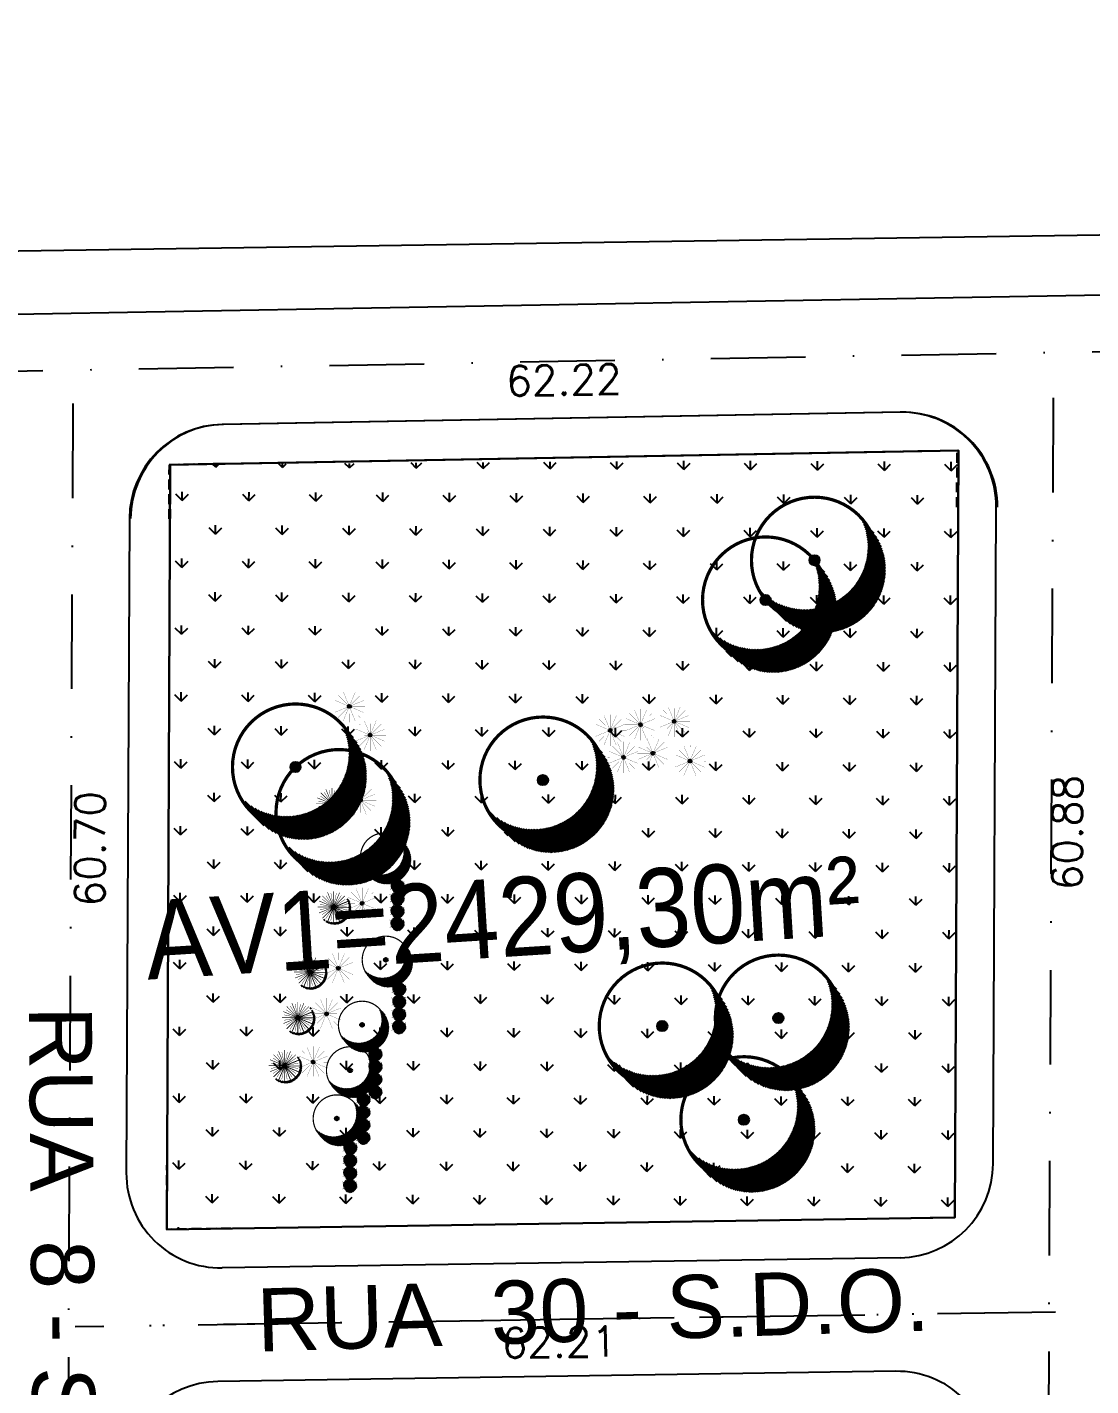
# Model space of a CAD drawing. Header units: millimetres. Extents: x -4430026 to 4783824, y 584 to 9593110.
# Drawn here: x 2059.2 to 2126.7, y 1884.3 to 1970.5 of the extents above; entities that cross this region are included whole.
import ezdxf

# ---------------------------------------------------------------- set-up
doc = ezdxf.new("R2010")
doc.units = ezdxf.units.MM
for name, pattern in [('DASHDOT', [1, 0.5, -0.25, 0, -0.25]), ('DASHED2', [0.375, 0.25, -0.125]), ('HIDDEN', [0.375, 0.25, -0.125]), ('HIDDEN2', [0.1875, 0.125, -0.0625])]:
    doc.linetypes.add(name, pattern=pattern)
for name, color, linetype in [('boundary filipe', 6, 'Continuous'), ('BOUNDARY VERDES', 92, 'Continuous'), ('Calçada', 1, 'Continuous'), ('CANTOS', 9, 'HIDDEN'), ('COTAS', 8, 'Continuous'), ('Nomes de Ruas', 3, 'Continuous'), ('PAI_aDEL', 72, 'Continuous'), ('PAI_aPRA', 72, 'Continuous'), ('PAI_hHEW', 72, 'Continuous'), ('PAI_pEUD', 72, 'Continuous'), ('Parede', 4, 'Continuous'), ('POLIGONAL', 5, 'Continuous'), ('Projeção', 8, 'HIDDEN2'), ('QUADRA', 4, 'Continuous'), ('TRANSPLANTADA RETIRADA', 12, 'Continuous')]:
    doc.layers.add(name, color=color, linetype=linetype)
doc.styles.add('ARIAL', font='arial.ttf', dxfattribs={"height": 0.25})
doc.styles.add('ROMANS', font='romans.shx')
doc.dimstyles.new('BOLA100', dxfattribs={"dimscale": 0, "dimtxt": 1.9, "dimasz": 0.18, "dimexe": 0.18, "dimexo": 0.063, "dimgap": 0, "dimtad": 1, "dimzin": 4, "dimdsep": 46, "dimtxsty": 'ROMANS', "dimcen": 0.09, "dimse1": 1, "dimse2": 1, "dimsd1": 1, "dimsd2": 1, "dimclrt": 256, "dimaunit": 1, "dimadec": 4, "dimazin": 0, "dimtfac": 1.2, "dimtix": 1, "dimtmove": 2, "dimatfit": 3, "dimfxl": 1, "dimtvp": 2, "dimtolj": 1, "dimtzin": 4, "dimarcsym": 0})

# ---------------------------------------------------------------- blocks, each defined once
blk = doc.blocks.new('ÁRVORE PROPOSTA')
h = blk.add_hatch()
h.set_pattern_fill('_USER', color=86, scale=0.1, angle=135, style=0, pattern_type=0)
h.set_pattern_definition([(135, (-5.711749304183968, -5.473342448377267), (-0.07071067811865477, -0.07071067811865475), [])])
h.paths.add_polyline_path([(3.733693777297503, 4.339587767491594, -0.1221331308694917), (4.410318577255339, 1.61087721915915, -0.6818015880626355), (-5.711749304183968, -2.361532240604674, 0.2780158331345322), (-0.5478533480372789, -5.473342448377267, 0.65472501460559)])
h = blk.add_hatch()
h.set_pattern_fill('_USER', color=250, scale=0.1, angle=135, style=0, pattern_type=0)
h.set_pattern_definition([(135, (-4.583360688504172, -6.355571255532368), (-0.07071067811865477, -0.07071067811865475), [])])
h.paths.add_polyline_path([(6.0484811152985, -0.5150504994281135, 0.2047915192642046), (4.243467699661096, 3.70707730625513, -0.6060945436458858), (-0.5478533480372789, -5.473342448377267, -0.1930464130360828), (-4.583360688504172, -3.854949497956127, 0.7340404486873368)])
h = blk.add_hatch(color=1)
h.dxf.hatch_style = 1
h.paths.add_polyline_path([(-1.023574025393461, 0.3671783077271442, 1), (-0.07213267068109552, 0.3671783077271442, 1)])
at = {"color": 98, "linetype": 'DASHED2', "ltscale": 0.5, "const_width": 0.3}
blk.add_lwpolyline([(-0.5478533480372789, 6.207699063831555, 0.9999999999999999), (-0.5478533480372789, -5.473342448377267, 0.9999999999999999), (-0.5478533480372789, 6.207699063831555, -3.167262399809778)], format="xyb", dxfattribs=at)
at = {"color": 1}
blk.add_circle((-0.547853348037278, 0.3671783077271442), 0.4757206773561826, dxfattribs=at)
blk = doc.blocks.new('HERBÁCEA.PROPOSTA')
at = {"linetype": 'Continuous'}
h = blk.add_hatch(color=62, dxfattribs=at)
h.set_gradient(color1=(153, 204, 0), color2=(214, 255, 153), rotation=45, tint=1, name='INVHEMISPHERICAL')
h.paths.add_polyline_path([(1.370730832554238, 1.401545546286798e-11, 1), (-1.370730832522263, 1.401545546286798e-11, 1)])
h = blk.add_hatch()
h.set_pattern_fill('_USER', color=250, scale=0.1, angle=135, style=0, pattern_type=0)
h.set_pattern_definition([(135, (2.347657517208757, -1.373341377209465), (-0.07071067811865477, -0.07071067811865475), [])])
h.paths.add_polyline_path([(1.630143381594891, -0.2464373997073665, 0.2075074498350588), (1.180310555066292, 0.7907863757973763, -0.1486542126403913), (1.420730832454607, 1.321736609050106e-10, -0.6563044809977713), (-0.9708980061399766, -1.037223775372569, 0.7411680364647207)])
h = blk.add_hatch(color=1)
h.dxf.hatch_style = 1
edge = h.paths.add_edge_path()
edge.add_ellipse((4.092726157978177e-12, 1.918465386552271e-12), major_axis=(0.05344804835450918, 0.05344804835450918), ratio=0.9999999994549118, start_angle=274.0370076065344, end_angle=454.0370076065344)
edge.add_ellipse((4.092726157978177e-12, 1.918465386552271e-12), major_axis=(0.05344804835450918, 0.05344804835450918), ratio=0.9999999994549118, start_angle=94.03700760653437, end_angle=274.0370076065344)
at = {"color": 98, "const_width": 0.08539512745788894}
for points in [[(3.410605131648481e-12, 2.245315045001917e-12), (-1.652824297163761, 0.7642446882133243)], [(3.410605131648481e-12, 2.017941369558685e-12), (-1.575721351692437, -0.9126885134436122)], [(3.410605131648481e-12, 2.245315045001917e-12), (-1.523260446510903, 0.3028927026570898)], [(3.410605131648481e-12, 2.017941369558685e-12), (-1.123779047769176, -1.072001412787898)], [(3.410605131648481e-12, 2.131628207280301e-12), (-0.5765647877838092, 1.442095497089753)], [(3.410605131648481e-12, 2.131628207280301e-12), (-0.2604488497665898, 1.802238745956373)], [(3.410605131648481e-12, 3.041122909053229e-12), (1.170220639441823, 1.021102361310767)], [(3.410605131648481e-12, 3.041122909053229e-12), (1.614652016166019, 0.8419008061951843)], [(3.410605131648481e-12, 2.160049916710705e-12), (0.1023823067559988, -1.818080296362496)], [(3.410605131648481e-12, 2.160049916710705e-12), (0.4486838805416937, -1.486858820660075)], [(3.410605131648481e-12, 2.131628207280301e-12), (1.74345344972312, -0.5256121853834941)], [(3.410605131648481e-12, 2.131628207280301e-12), (1.550649187059889, -0.08691073533842086)]]:
    blk.add_lwpolyline(points, dxfattribs=at)
at = {"color": 86, "linetype": 'DASHED2', "const_width": 0.1}
blk.add_lwpolyline([(-0.8658173642270413, 1.126426380345094, 0.8334990166775307), (0.4104475289861966, -1.360150331574204, 1.199761463410221), (-0.8658173642270413, 1.126426380345094, -2.592304421398197)], format="xyb", dxfattribs=at)
at = {"color": 1}
blk.add_circle((4.092726157978177e-12, 1.918465386552271e-12), 0.07558695486553682, dxfattribs=at)
blk = doc.blocks.new('PALMEIRA_PROPOSTA')
at = {"linetype": 'Continuous'}
h = blk.add_hatch(dxfattribs=at)
h.set_pattern_fill('_USER', color=250, scale=0.1680349678048515, angle=315, style=0, pattern_type=0)
h.set_pattern_definition([(315, (-2.759752643576576, -4.606280417879745), (0.1188186652112737, 0.1188186652112736), [])])
h.paths.add_polyline_path([(4.606280417880498, -0.4062804178796711, 0.2167655817345071), (3.166033061457028, 2.759752643582601, -0.1811803007978053), (4.200000000000045, 0, -0.643701983375483), (-2.759752643576576, -3.166033061462272, 0.6932216010114453)])
blk.add_hatch(color=1, dxfattribs=at).paths.add_polyline_path([(-0.4, 0, 1), (0.4, 0, 1)])
at = {"color": 98, "linetype": 'Continuous', "const_width": 0.15}
for points in [[(-1.607270415933272, 3.880294036547411), (-0.1530733729459826, 0.3695518130044917)], [(0, 4.199999999999967), (0, 0.3999999999999986)], [(1.607270415933272, 3.880294036547468), (0.1530733729459826, 0.3695518130045699)], [(-4.200000000000045, -5.684341886080801e-14), (-0.4000000000000909, -5.684341886080801e-14)], [(-3.880294036547411, 1.607270415933158), (-0.3695518130045912, 0.1530733729458476)], [(-2.969848480983501, 2.969848480983444), (-0.2828427124745758, 0.2828427124746327)], [(2.969848480983728, 2.969848480983558), (0.2828427124745758, 0.2828427124746327)], [(3.880294036547639, 1.607270415933669), (0.3695518130043638, 0.1530733729463094)], [(4.200000000000045, -5.684341886080801e-14), (0.4000000000000909, -5.684341886080801e-14)], [(-3.880294036547184, -1.607270415933499), (-0.3695518130043638, -0.1530733729461531)], [(-2.969848480983501, -2.969848480983558), (-0.2828427124745758, -0.2828427124746327)], [(-1.607270415933272, -3.880294036547411), (-0.1530733729459826, -0.3695518130044917)], [(0, -4.199999999999967), (0, -0.3999999999999986)], [(1.607270415933726, -3.880294036547241), (0.1530733729464373, -0.3695518130043425)], [(2.969848480983501, -2.969848480983558), (0.2828427124745758, -0.2828427124746327)], [(3.880294036547639, -1.607270415933101), (0.3695518130045912, -0.1530733729458404)]]:
    blk.add_lwpolyline(points, dxfattribs=at)
at = {"color": 96, "linetype": 'Continuous', "const_width": 0.1}
for points in [[(-0.7218341914597204, 3.628905537491853), (-0.07803612880638866, 0.3923141121612517)], [(0.7218341914597204, 3.628905537491853), (0.07803612880638866, 0.3923141121612517)], [(-3.628905537491846, 0.7218341914596635), (-0.3923141121613298, 0.07803612880633182)], [(-3.076437565519427, 2.055609862172389), (-0.3325878449209085, 0.2222280932077751)], [(-2.055609862172332, 3.07643756551937), (-0.222228093207832, 0.3325878449209654)], [(2.05560986217256, 3.07643756551937), (0.222228093207832, 0.3325878449209654)], [(3.076437565519427, 2.055609862172389), (0.3325878449209085, 0.2222280932078888)], [(3.628905537491846, 0.7218341914596635), (0.3923141121613298, 0.07803612880633182)], [(-3.628905537491846, -0.7218341914597772), (-0.3923141121613298, -0.0780361288064455)], [(-3.076437565519427, -2.055609862172503), (-0.3325878449209085, -0.2222280932078888)], [(-2.055609862172332, -3.076437565519484), (-0.222228093207832, -0.3325878449209654)], [(-0.7218341914597204, -3.628905537491853), (-0.07803612880638866, -0.3923141121612517)], [(0.7218341914597204, -3.628905537491853), (0.07803612880638866, -0.3923141121612517)], [(2.055609862172332, -3.07643756551937), (0.222228093207832, -0.3325878449209654)], [(3.076437565519427, -2.055609862172389), (0.3325878449209085, -0.2222280932077751)], [(3.628905537491846, -0.7218341914597772), (0.3923141121613298, -0.0780361288064455)]]:
    blk.add_lwpolyline(points, dxfattribs=at)
at = {"color": 98, "linetype": 'Continuous', "true_color": 0x001a00, "const_width": 0.15}
for points in [[(4.202124618651624, -0.06979593471066892), (0.4021246186516692, -0.06979593471066892)], [(3.915288052638743, 1.522220272488596), (0.4045458290954684, 0.06802322950123596)], [(-2.920891963595523, -3.022992908696779), (-0.2338861950865976, -0.3359871401878536)], [(-1.542341798166262, -3.9104686694983), (-0.08814475517897336, -0.3997264459553804)], [(0.07054112755872666, -4.199999999999967), (0.07054112755872666, -0.3999999999999986)], [(1.682805993431657, -3.847883843890031), (0.228608950444368, -0.3371416203471327)], [(2.91985880070979, -3.019590013364777), (0.2328530322008646, -0.3325842448558518)], [(3.85491508766404, -1.667666406111209), (0.344172864120992, -0.2134693631239486)]]:
    blk.add_lwpolyline(points, dxfattribs=at)
at = {"color": 1, "linetype": 'Continuous'}
blk.add_circle((0, 0), 0.4, dxfattribs=at)
blk = doc.blocks.new('PALMEIRA RETIRADA')
at = {"layer": 'TRANSPLANTADA RETIRADA', "linetype": 'Continuous'}
blk.add_hatch(color=256, dxfattribs=at).paths.add_polyline_path([(-0.4, 0, 1), (0.4, 0, 1)])
at = {"layer": 'TRANSPLANTADA RETIRADA', "linetype": 'HIDDEN', "const_width": 0.05}
for points in [[(-1.607270415933272, 3.880294036547411), (-0.1530733729459826, 0.3695518130044917)], [(0, 4.199999999999967), (0, 0.3999999999999986)], [(1.607270415933272, 3.880294036547468), (0.1530733729459826, 0.3695518130045699)], [(-4.200000000000045, -5.684341886080801e-14), (-0.4000000000000909, -5.684341886080801e-14)], [(-3.880294036547411, 1.607270415933158), (-0.3695518130045912, 0.1530733729458476)], [(-2.969848480983501, 2.969848480983444), (-0.2828427124745758, 0.2828427124746327)], [(2.969848480983728, 2.969848480983558), (0.2828427124745758, 0.2828427124746327)], [(3.880294036547639, 1.607270415933669), (0.3695518130043638, 0.1530733729463094)], [(4.200000000000045, -5.684341886080801e-14), (0.4000000000000909, -5.684341886080801e-14)], [(-3.880294036547184, -1.607270415933499), (-0.3695518130043638, -0.1530733729461531)], [(-2.969848480983501, -2.969848480983558), (-0.2828427124745758, -0.2828427124746327)], [(-1.607270415933272, -3.880294036547411), (-0.1530733729459826, -0.3695518130044917)], [(0, -4.199999999999967), (0, -0.3999999999999986)], [(1.607270415933726, -3.880294036547241), (0.1530733729464373, -0.3695518130043425)], [(2.969848480983501, -2.969848480983558), (0.2828427124745758, -0.2828427124746327)], [(3.880294036547639, -1.607270415933101), (0.3695518130045912, -0.1530733729458404)]]:
    blk.add_lwpolyline(points, dxfattribs=at)
at = {"layer": 'TRANSPLANTADA RETIRADA', "linetype": 'Continuous'}
blk.add_circle((0, 0), 0.4, dxfattribs=at)
blk = doc.blocks.new('*D14077')
at = {"layer": 'DEFPOINTS', "color": 0, "linetype": 'ByBlock'}
for p in [(2061.83993497901, 1888.040662467366), (2061.057440212556, 1722.859672178157), (2064.657399833249, 1722.84261846297)]:
    blk.add_point(p, dxfattribs=at)
at = {"layer": 'COTAS', "linetype": 'ByBlock', "insert": (2059.189144223064, 1805.460871222767), "char_height": 1.9, "attachment_point": 5, "rotation": 89.72858067890375, "style": 'ROMANS'}
blk.add_mtext('\\A1;165.18', dxfattribs=at)
blk = doc.blocks.new('*D14078')
at = {"layer": 'DEFPOINTS', "color": 0, "linetype": 'ByBlock'}
for p in [(2124.04504066028, 1888.971121527429), (2123.256742310009, 1722.565021947015), (2125.357690879416, 1722.555069341339)]:
    blk.add_point(p, dxfattribs=at)
at = {"layer": 'COTAS', "linetype": 'ByBlock', "insert": (2124.801850713861, 1805.762619417484), "char_height": 1.9, "attachment_point": 5, "rotation": 89.72858067866692, "style": 'ROMANS'}
blk.add_mtext('\\A1;166.41', dxfattribs=at)
blk = doc.blocks.new('*D14079')
at = {"layer": 'DEFPOINTS', "color": 0, "linetype": 'ByBlock'}
for p in [(2062.127458439385, 1948.735521976303), (2061.839934979009, 1888.040662467366), (2063.985517178242, 1888.030498423435)]:
    blk.add_point(p, dxfattribs=at)
at = {"layer": 'COTAS', "linetype": 'ByBlock', "insert": (2063.179289567739, 1918.382428463838), "char_height": 1.9, "attachment_point": 5, "rotation": 89.72858067890476, "style": 'ROMANS'}
blk.add_mtext('\\A1;60.70', dxfattribs=at)
blk = doc.blocks.new('*D14080')
at = {"layer": 'DEFPOINTS', "color": 0, "linetype": 'ByBlock'}
for p in [(2124.333443647608, 1949.851645014367), (2124.04504066028, 1888.971121527429), (2125.994724883668, 1888.961885490645)]:
    blk.add_point(p, dxfattribs=at)
at = {"layer": 'COTAS', "linetype": 'ByBlock', "insert": (2125.18893703664, 1919.406647520052), "char_height": 1.9, "attachment_point": 5, "rotation": 89.72858067866717, "style": 'ROMANS'}
blk.add_mtext('\\A1;60.88', dxfattribs=at)
blk = doc.blocks.new('*D14081')
at = {"layer": 'DEFPOINTS', "color": 0, "linetype": 'ByBlock'}
for p in [(2124.04504066028, 1888.971121527429), (2061.839934979009, 1888.040662467367), (2124.080612989832, 1886.59296152657)]:
    blk.add_point(p, dxfattribs=at)
at = {"layer": 'COTAS', "linetype": 'ByBlock', "insert": (2092.963851713598, 1887.077625738154), "char_height": 1.9, "attachment_point": 5, "rotation": 0.8569618385698224, "style": 'ROMANS'}
blk.add_mtext('\\A1;62.21', dxfattribs=at)
blk = doc.blocks.new('*D14093')
at = {"layer": 'DEFPOINTS', "color": 0, "linetype": 'ByBlock'}
for p in [(2062.127458439385, 1948.735521976306), (1999.921473232629, 1947.619398938269), (2062.169738450427, 1946.379088454367)]:
    blk.add_point(p, dxfattribs=at)
at = {"layer": 'COTAS', "linetype": 'ByBlock', "insert": (2031.049703334973, 1946.770874056091), "char_height": 1.9, "attachment_point": 5, "rotation": 1.0279119967868258, "style": 'ROMANS'}
blk.add_mtext('\\A1;62.22', dxfattribs=at)
blk = doc.blocks.new('*D14094')
at = {"layer": 'DEFPOINTS', "color": 0, "linetype": 'ByBlock'}
for p in [(2124.333443647608, 1949.851645014367), (2062.127458439385, 1948.735521976306), (2124.371499623212, 1947.730633822214)]:
    blk.add_point(p, dxfattribs=at)
at = {"layer": 'COTAS', "linetype": 'ByBlock', "insert": (2093.251464507025, 1948.122419423926), "char_height": 1.9, "attachment_point": 5, "rotation": 1.0279119967839634, "style": 'ROMANS'}
blk.add_mtext('\\A1;62.22', dxfattribs=at)
blk = doc.blocks.new('*D14095')
at = {"layer": 'DEFPOINTS', "color": 0, "linetype": 'ByBlock'}
for p in [(2186.539428855076, 1950.967768052416), (2124.333443647607, 1949.851645014365), (2186.576965631478, 1948.875693901056)]:
    blk.add_point(p, dxfattribs=at)
at = {"layer": 'COTAS', "linetype": 'ByBlock', "insert": (2155.456930515668, 1949.267479502773), "char_height": 1.9, "attachment_point": 5, "rotation": 1.0279119967876145, "style": 'ROMANS'}
blk.add_mtext('\\A1;62.22', dxfattribs=at)
blk = doc.blocks.new('*D14298')
at = {"layer": 'DEFPOINTS', "color": 0, "linetype": 'ByBlock'}
for p in [(2062.127458439384, 1948.735521976306), (2061.869572715537, 1895.479872956349), (2057.085641703416, 1890.812467051304), (2061.839934979009, 1888.040662467366), (2060.025518254082, 1505.025766688873)]:
    blk.add_point(p, dxfattribs=at)
at = {"layer": 'COTAS', "linetype": 'ByBlock', "insert": (2055.205755274801, 1888.069591422199), "char_height": 1.9, "attachment_point": 5, "rotation": 89.75015805110785, "style": 'ROMANS'}
blk.add_mtext('\\A1;179°57\'25"', dxfattribs=at)

msp = doc.modelspace()

# ---------------------------------------------------------------- hatches: boundary and pattern name
at = {"layer": 'BOUNDARY VERDES', "linetype": 'ByBlock'}
h = msp.add_hatch(dxfattribs=at)
h.set_pattern_fill('GRASS', color=256, scale=3, angle=-0.271419311709254, style=0)
h.set_pattern_definition([(89.72858068829075, (1941.829198005186, 1510.438548384654), (-2.11124754344222, 2.131345538752566), [0.5624999999999998, -3.680140688999999]), (44.72858068829074, (1941.829198005186, 1510.438548384654), (-2.111247543999205, 2.131345539314854), [0.5625, -2.4375]), (134.7285806882907, (1941.829198005186, 1510.438548384654), (-2.131345539314854, -2.111247543999205), [0.5625, -2.4375])])
edge = h.paths.add_edge_path()
edge.add_line((2068.463982160672, 1894.240188499503), (2117.863741036671, 1894.979106190256))
edge.add_arc((2114.558209420671, 1896.12952382556), 3.499999999999713, 340.8106712171402, 359.7285806790003)
edge.add_line((2118.058170149533, 1896.112943824754), (2118.280812657891, 1943.111737432453))
edge.add_line((2118.280812657891, 1943.111737432453), (2068.278513877563, 1942.74490470834))
edge.add_line((2068.278513877563, 1942.74490470834), (2068.056579979811, 1895.895695474641))
edge.add_arc((2071.556540708671, 1895.879115473835), 3.499999999997894, 179.7285806790002, 207.9217230108084)

# ---------------------------------------------------------------- linework, layer by layer
at = {"layer": 'boundary filipe', "elevation": 2.439200347918005}
msp.add_lwpolyline([(2068.278513877563, 1942.74490470834), (2118.283325136333, 1943.642109722826), (2118.052812335321, 1894.981934303808), (2068.048708092352, 1894.233976862797), (2068.278513877563, 1942.744904708341)], dxfattribs=at)
at = {"layer": 'Calçada'}
for p, q in [((3074.747983280196, 1970.504917357162, 2.439200347918005), (1674.495186861446, 1945.381058294946, 2.439200347918005)), ((2114.579394695475, 1946.076054796987, 2.439200347918005), (2071.575257013215, 1945.304458484532, 2.439200347918005)), ((2114.658767162933, 1946.077478927465, 2.439200347918005), (2071.654629480674, 1945.30588261501, 2.439200347918005)), ((2120.489671836031, 1898.40108199582, 2.439200347918005), (2120.686964289725, 1940.048597491604, 2.439200347918005)), ((2065.682961254114, 1939.333846895938, 2.439200347918005), (2065.486276833283, 1897.814684311256, 2.439200347918005)), ((2114.579476645974, 1892.430175959923, 2.439200347918005), (2071.575946999324, 1891.786932558337, 2.439200347918005)), ((2114.579476645974, 1892.430175959923, 2.439200347918005), (2071.575946999324, 1891.786932558337, 2.439200347918005)), ((2114.309037366786, 1885.226693881651, 2.439200347918086), (2071.305507720162, 1884.583450490943, 2.439200347918032)), ((2114.309037366786, 1885.226693881651, 2.439200347918086), (2071.305507720162, 1884.583450490943, 2.439200347918032))]:
    msp.add_line(p, q, dxfattribs=at)
for centre, start, end in [((2114.687031613849, 1940.077020350194, 2.439200347918005), 359.7285806782892, 91.02791199677901), ((2114.766404081308, 1940.078444480671, 2.439200347918005), 359.7285806782892, 91.02791199677901), ((2071.682893931589, 1939.305424037739, 2.439200347918005), 91.02791199677901, 179.7285806820412), ((2071.762266399049, 1939.306848168217, 2.439200347918005), 91.02791199677901, 179.7285806820412), ((2114.489739157983, 1898.429504854327, 2.439200347918005), 270.8569618386024, 359.7285806792272), ((2071.486209511332, 1897.786261452742, 2.439200347918005), 179.728580679123, 270.8569618386024), ((2071.486209511332, 1897.786261452742, 2.439200347918005), 179.728580679123, 270.8569618386024), ((2114.398774853261, 1879.227364987223, 2.439200347898124), 359.7285806792272, 90.85696182411415), ((2071.395245206636, 1878.584121596514, 2.439200347898124), 90.85696182411415, 179.728580679123)]:
    msp.add_arc(centre, 5.999999999999999, start, end, dxfattribs=at)
at = {"layer": 'CANTOS', "ltscale": 2.5}
for points, elevation in [([(2118.186992344594, 1940.060440349448), (2118.203952668874, 1943.640685592349), (2114.624243413348, 1943.576457110858)], 2.439200347918005), ([(2118.266364812052, 1940.061864479925), (2118.283325136333, 1943.642109722826), (2114.703615880807, 1943.577881241336)], 2.439200347918005), ([(2071.62010573081, 1942.804860798398), (2068.199141410104, 1942.743480577862), (2068.182933204329, 1939.32200403855)], 2.439200347918005), ([(2071.699478198269, 1942.806284928876), (2068.278513877563, 1942.74490470834), (2068.262305671788, 1939.323428169028)], 2.439200347918005), ([(2072.127738688594, 1894.294990680217), (2068.048708092352, 1894.233976862797), (2068.06802940006, 1898.312614669901)], 5.95428816567549), ([(2118.071387759036, 1898.903119718442), (2118.052812335321, 1894.981934303808), (2114.131276207682, 1894.923276284526)], 6.048404512658452)]:
    msp.add_lwpolyline(points, dxfattribs=dict(at, elevation=elevation))
at = {"layer": 'POLIGONAL', "linetype": 'ByBlock'}
for p, q in [((2143.464450744071, 1957.55694710844, 2.439200347918005), (1830.733362288621, 1952.879121514758, 2.439200347918005)), ((2143.464450744119, 1957.556947108423, 2.439200347918005), (1830.73336228868, 1952.879121514739, 2.439200347918005))]:
    msp.add_line(p, q, dxfattribs=at)
at = {"layer": 'Projeção', "linetype": 'DASHDOT', "ltscale": 12}
for p, q in [((3076.42250599716, 1966.934382844457, 2.439200347918005), (1675.686482339526, 1941.801853538572, 2.439200347918005)), ((2122.22793206717, 1505.387985281361, 2.439200347918005), (2124.333443647614, 1949.851645014363, 2.439200347918005)), ((2060.025518254091, 1505.02576668887, 2.439200347918005), (2062.127458439392, 1948.735521976303, 2.439200347918005)), ((2124.448256287986, 1888.978758223671, 2.439200347918099), (2062.243150606034, 1888.048299179324, 2.43920034791802))]:
    msp.add_line(p, q, dxfattribs=at)
at = {"layer": 'Projeção', "linetype": 'DASHDOT', "ltscale": 15}
msp.add_line((2124.448256287986, 1888.978758223671, 2.439200347918099), (2062.243150606034, 1888.048299179324, 2.43920034791802), dxfattribs=at)
at = {"layer": 'QUADRA', "linetype": 'ByBlock'}
msp.add_line((2114.624243413194, 1943.576457110856, 2.439200347918005), (2071.620105730826, 1942.8048607984, 2.439200347918005), dxfattribs=at)
at = {"layer": 'QUADRA', "linetype": 'ByBlock', "elevation": 2.439200347918005}
msp.add_lwpolyline([(2118.052812335322, 1894.981934303805), (2118.283325136267, 1943.642109722828), (2068.278513877626, 1942.744904708343), (2068.048708092356, 1894.233976862795), (2118.052812335322, 1894.981934303805)], close=True, dxfattribs=at)

# ---------------------------------------------------------------- block references
at = {"xscale": 0.2380952380953897, "yscale": 0.2380952380954113, "zscale": 0.2380952380954113, "rotation": 359.7285806882895}
for p in [(2080.345275615675, 1921.463269715521, 2.439200347918005), (2080.452324045427, 1914.920214638058, 2.439200347918005), (2078.943070810798, 1910.794108659755, 2.439200347918005), (2078.184540549967, 1907.904423041566, 2.439200347918005), (2077.342455222148, 1904.849811541974, 2.439200347918005)]:
    msp.add_blockref('PALMEIRA RETIRADA', p, dxfattribs=at)
at = {"layer": 'PAI_aDEL', "xscale": 0.6848704365638772, "yscale": 0.6848704365656886, "zscale": 0.6848704365638696, "rotation": 359.7285806882847}
for p in [(2109.527527018829, 1936.432363649398, 2.439200347918005), (2106.423179769385, 1933.90985930751, 2.439200347918005), (2076.597803758272, 1923.313192104187, 2.439200347918005), (2092.297814815848, 1922.484453102735, 2.439200347918005), (2079.360381849315, 1920.420414495922, 2.439200347918005), (2099.868513221729, 1906.878075959113, 2.439200347918005), (2107.234669981409, 1907.381361135344, 2.439200347918005), (2105.048864008563, 1900.933522492104, 2.439200347918005)]:
    msp.add_blockref('ÁRVORE PROPOSTA', p, dxfattribs=at)
at = {"layer": 'PAI_aPRA', "xscale": 0.2568264137116242, "yscale": 0.2568264137116785, "zscale": 0.2568264137116785, "rotation": 359.7285806882976}
for p in [(2081.988340990792, 1917.782861399652, 2.439200347918005), (2082.095389420544, 1911.239806322189, 2.439200347918005), (2080.586136185915, 1907.113700343886, 2.439200347918005), (2079.827605925084, 1904.224014725698, 2.439200347918005), (2078.985520597264, 1901.169403226105, 2.439200347918005)]:
    msp.add_blockref('ÁRVORE PROPOSTA', p, dxfattribs=at)
at = {"layer": 'PAI_hHEW', "xscale": 0.2815772227386412, "yscale": 0.2815772227386333, "zscale": 0.2815772227386333, "rotation": 359.7285806882768}
for p in [(2082.669563594969, 1916.052181003415, 2.439200347918005), (2082.665773450098, 1915.252099096521, 2.439200347918005), (2082.661983305226, 1914.452017189627, 2.439200347918005), (2082.658193160355, 1913.651935282735, 2.439200347918005), (2082.776612024722, 1909.509125925953, 2.439200347918005), (2082.77282187985, 1908.709044019059, 2.439200347918005), (2082.765241590108, 1907.108880205273, 2.439200347918005), (2082.769031734979, 1907.908962112165, 2.439200347918005), (2081.267358790093, 1905.383019947649, 2.439200347918005), (2081.263568645221, 1904.582938040755, 2.439200347918005), (2081.259778500349, 1903.782856133862, 2.439200347918005), (2081.255988355478, 1902.982774226969, 2.439200347918005), (2080.508828529261, 1902.49333432946, 2.439200347918005), (2080.50503838439, 1901.693252422566, 2.439200347918005), (2080.501248239519, 1900.893170515673, 2.439200347918005), (2079.666743201442, 1899.438722829869, 2.439200347918005), (2080.497458094647, 1900.093088608781, 2.439200347918005), (2079.662953056571, 1898.638640922975, 2.439200347918005), (2079.659162911698, 1897.838559016081, 2.439200347918005), (2079.655372766827, 1897.038477109189, 2.439200347918005)]:
    msp.add_blockref('HERBÁCEA.PROPOSTA', p, dxfattribs=at)
at = {"layer": 'PAI_pEUD', "color": 2, "xscale": 0.2380952380953897, "yscale": 0.2380952380954113, "zscale": 0.2380952380954113, "rotation": 359.7285806882895}
for p in [(2078.530373644494, 1921.224817850104, 2.439200347918005), (2078.637422074247, 1914.681762772641, 2.439200347918005), (2077.128168839618, 1910.555656794338, 2.439200347918005), (2076.369638578786, 1907.665971176149, 2.439200347918005), (2075.527553250967, 1904.611359676557, 2.439200347918005)]:
    msp.add_blockref('PALMEIRA_PROPOSTA', p, dxfattribs=at)
at = {"layer": 'TRANSPLANTADA RETIRADA', "xscale": 0.2380952380953897, "yscale": 0.2380952380954113, "zscale": 0.2380952380954113, "rotation": 359.7285806882895}
for p in [(2079.636434129536, 1927.411488615707, 2.439200347918005), (2100.251634882648, 1926.460130092636, 2.439200347918005), (2080.963289732843, 1925.591087291943, 2.439200347918005), (2096.189101702702, 1925.89245750209, 2.439200347918005), (2098.113924765527, 1926.256837104724, 2.439200347918005), (2097.035693193993, 1924.181035824709, 2.439200347918005), (2098.906580982069, 1924.438955730535, 2.439200347918005), (2101.254699815786, 1923.94762982319, 2.439200347918005)]:
    msp.add_blockref('PALMEIRA RETIRADA', p, dxfattribs=at)

# ---------------------------------------------------------------- texts
at = {"layer": 'Nomes de Ruas', "extrusion": (0.01882469928749587, 0.08457361891648005, 0.9962393957679576), "style": 'ARIAL'}
msp.add_text('RUA  8 - S.D.O.', height=3.999999999999999, rotation=102.9674616637347, dxfattribs=at).set_placement((-1595.489880810793, -2301.314509037665, 202.5946268346663))
at = {"layer": 'Nomes de Ruas', "extrusion": (-0.0849882485008258, 0.01685419641088011, 0.9962393957679578), "style": 'ARIAL'}
msp.add_text('RUA  30 - S.D.O.', height=3.999999999999998, rotation=102.9674616637097, dxfattribs=at).set_placement((-2253.846516100736, 1661.187836366765, -142.0257451624828))
at = {"layer": 'Parede', "extrusion": (-0.0854861433445779, 0.01411331342969899, 0.9962393957679578), "style": 'ARIAL', "width": 0.9}
msp.add_text('AV1=2429,30m²', height=4.999999999999999, rotation=102.9674616638364, dxfattribs=at).set_placement((-2221.23182969077, 1721.822105886973, -147.299131193927))

# ---------------------------------------------------------------- dimensions: what is measured, and where the dimension line sits
at = {"layer": 'COTAS', "linetype": 'ByBlock'}
for p1, p2, distance, picture, middle in [((2124.333443647607, 1949.851645014365, 2.439200347918005), (2186.539428855076, 1950.967768052416, 2.439200347918005), -2.092410873698466, '*D14095', (2155.456930515668, 1949.267479502773, 2.439200347918005)), ((2062.127458439385, 1948.735521976307, 2.439200347918005), (2124.333443647607, 1949.851645014367, 2.439200347918005), -2.121352571949674, '*D14094', (2093.251464507025, 1948.122419423926, 2.439200347918005)), ((2124.333443647607, 1949.851645014367, 2.439200347918005), (2124.04504066028, 1888.971121527429, 2.439200347918005), 1.949706099724635, '*D14080', (2125.18893703664, 1919.406647520052, 2.439200347918005)), ((1999.921473232629, 1947.61939893827, 2.439200347918005), (2062.127458439385, 1948.735521976307, 2.439200347918005), -2.3568127932984986, '*D14093', (2031.049703334973, 1946.770874056091, 2.439200347918005)), ((2062.127458439385, 1948.735521976303, 2.439200347918005), (2061.83993497901, 1888.040662467366, 2.439200347918005), 2.145606273632034, '*D14079', (2063.179289567739, 1918.382428463838, 2.439200347918005)), ((2061.83993497901, 1888.040662467366, 2.439200347918005), (2124.04504066028, 1888.971121527429, 2.439200347918005), -2.378426030028141, '*D14081', (2092.963851713598, 1887.077625738154, 2.439200347918005)), ((2124.04504066028, 1888.971121527429, 2.439200347918005), (2123.256742310009, 1722.565021947015, 2.439200347918005), 2.1009721429980073, '*D14078', (2124.801850713861, 1805.762619417484, 2.439200347918005))]:
    dim = msp.add_aligned_dim(p1=p1, p2=p2, distance=distance, dimstyle='BOLA100', override={"dimscale": 1, "dimfxl": 0.18}, dxfattribs=at)
    dim.commit()
    dim.dimension.update_dxf_attribs({"geometry": picture, "text_midpoint": middle})
dim = msp.add_angular_dim_2l(base=(2057.085641703416, 1890.812467051304), line1=((2060.025518254082, 1505.025766688873, 2.439200347918005), (2062.127458439385, 1948.735521976307, 2.439200347918005)), line2=((2061.83993497901, 1888.040662467366, 2.439200347918005), (2061.869572715537, 1895.479872956349, 2.439200347918005)), dimstyle='BOLA100', override={"dimscale": 1, "dimdec": 0, "dimazin": 1, "dimfxl": 0.18}, dxfattribs=at)
dim.commit()
dim.dimension.update_dxf_attribs({"geometry": '*D14298', "text_midpoint": (2055.205755274801, 1888.069591422199, 2.439200347918005)})
dim = msp.add_linear_dim(base=(2064.657399833249, 1722.84261846297, 2.439200347918005), p1=(2061.83993497901, 1888.040662467366, 2.439200347918005), p2=(2061.057440212557, 1722.859672178157, 2.439200347918005), angle=269.72858067890377, dimstyle='BOLA100', override={"dimscale": 1, "dimfxl": 0.18}, dxfattribs=at)
dim.commit()
dim.dimension.update_dxf_attribs({"geometry": '*D14077', "text_midpoint": (2059.189144223064, 1805.460871222767, 2.439200347918005), "dimtype": 161})

doc.saveas('drawing.dxf')
